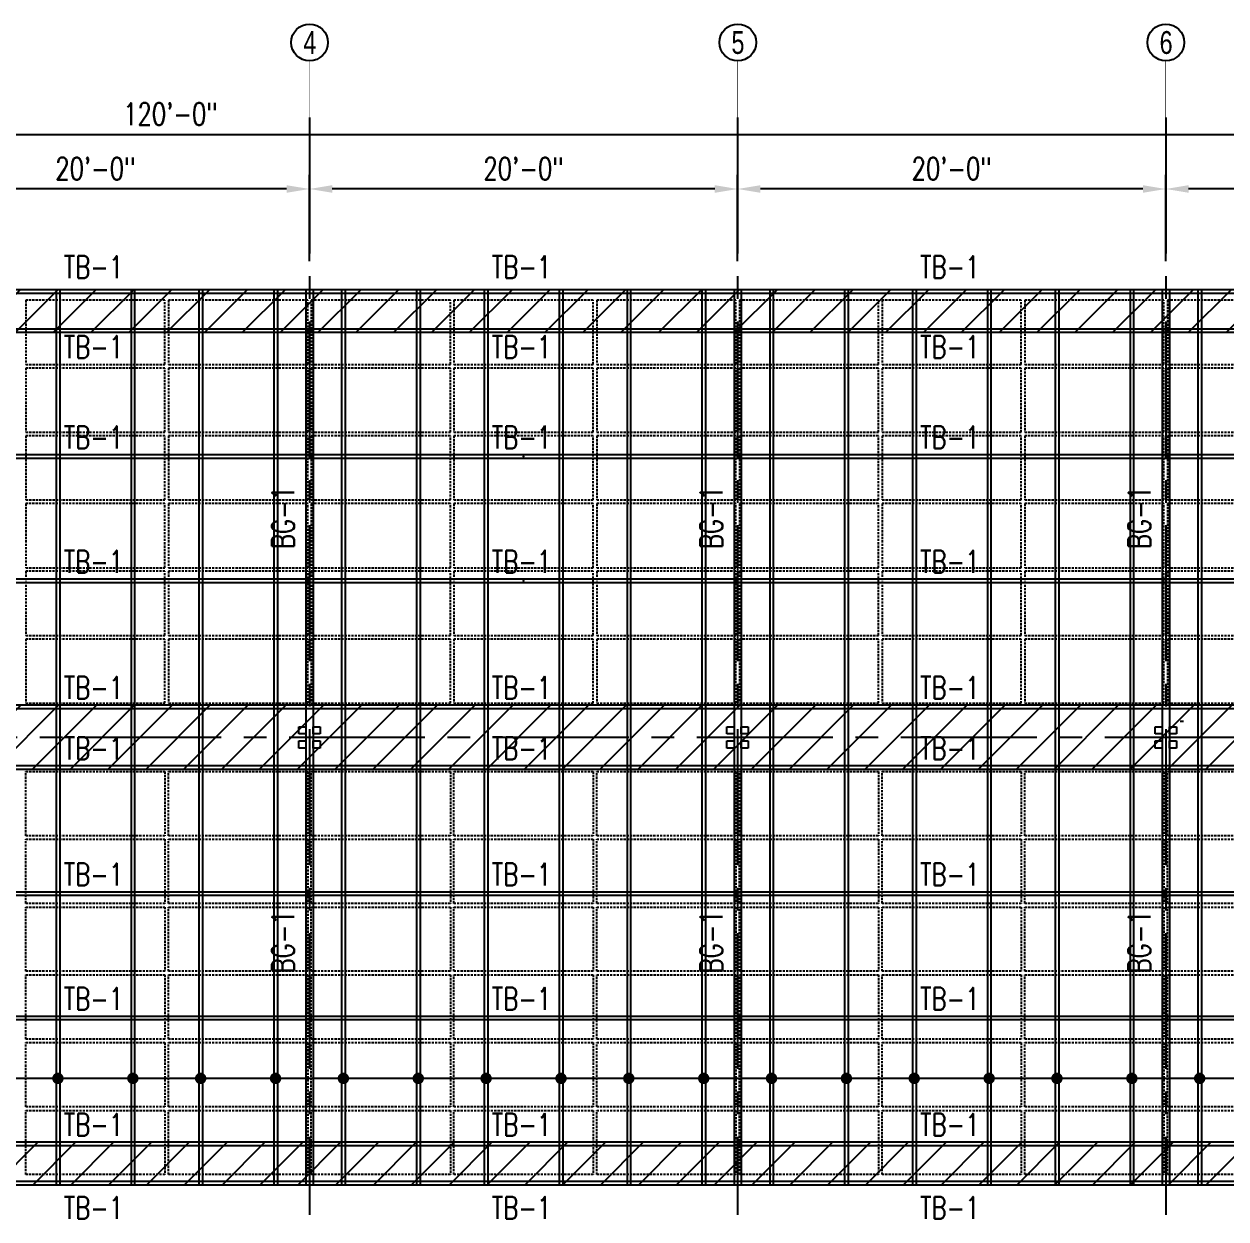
# Model space of a CAD drawing. Header units: inches. Extents: x 1300 to 5626, y -2919 to -1492.
# Drawn here: x 4054 to 4728, y -2162 to -1492 of the extents above; entities that cross this region are included whole.
import ezdxf
from ezdxf.enums import TextEntityAlignment as Align

# ---------------------------------------------------------------- set-up
doc = ezdxf.new("R2010")
doc.units = ezdxf.units.IN
doc.header["$LTSCALE"] = 10
doc.header["$MEASUREMENT"] = 0
for name, pattern in [('Amconstr', [9999, 9999, 0]), ('CENTER2', [28.575, 19.05, -3.175, 3.175, -3.175]), ('HIDDEN2', [0.1875, 0.125, -0.0625])]:
    doc.linetypes.add(name, pattern=pattern)
for name, color, linetype in [('A-TYP-DIM', 1, 'Continuous'), ('A-TYP-GRID-MARK', 5, 'Continuous'), ('A-TYP-SEC-MARK', 5, 'Continuous'), ('dim', 1, 'Continuous'), ('HATCH', 8, 'Continuous'), ('NEW COL HATCH', 8, 'Continuous'), ('SHADE COL', 4, 'Continuous'), ('SOLAR PANEL', 250, 'HIDDEN2')]:
    doc.layers.add(name, color=color, linetype=linetype)
doc.styles.add('rizwan', font='romans.shx', dxfattribs={"width": 0.75})
doc.styles.add('ROMANS', font='tahoma.ttf')
doc.styles.add('SEC-MARK', font='swisscl.ttf')
doc.dimstyles.new('STYLE-64', dxfattribs={"dimscale": 0, "dimtxt": 0.09375, "dimasz": 0.125, "dimexe": 0.0625, "dimexo": 0.0625, "dimgap": 0.03125, "dimtad": 1, "dimlfac": -1, "dimzin": 3, "dimdsep": 46, "dimlunit": 4, "dimtxsty": 'ROMANS', "dimcen": 0.125, "dimdle": 4, "dimclrd": 1, "dimclre": 1, "dimclrt": 2, "dimadec": 0, "dimazin": 0, "dimtfac": 0.5, "dimtix": 1, "dimtmove": 2, "dimatfit": 3, "dimldrblk": 'ARC', "dimfxl": 0, "dimfrac": 1, "dimtolj": 1, "dimtzin": 3, "dimarcsym": 0})
pattern_1 = [(45, (-2543.174, 4597.895), (-10.606602, 10.606602), [])]

# ---------------------------------------------------------------- blocks, each defined once
blk = doc.blocks.new('*U268')
at = {"layer": 'SOLAR PANEL'}
blk.add_lwpolyline([(-39, 18), (-39, -18), (39, -18), (39, 18)], close=True, dxfattribs=at)
blk = doc.blocks.new('*U269')
at = {"layer": 'SOLAR PANEL', "color": 0, "linetype": 'ByBlock', "lineweight": -2}
for p in [(560, 190), (640, 190), (720, 190), (800, 190), (880, 190), (960, 190), (1040, 190), (1120, 190), (1200, 190), (560, 152), (640, 152), (720, 152), (800, 152), (880, 152), (960, 152), (1040, 152), (1120, 152), (1200, 152), (560, 114), (640, 114), (720, 114), (800, 114), (880, 114), (960, 114), (1040, 114), (1120, 114), (1200, 114), (560, 76), (640, 76), (720, 76), (800, 76), (880, 76), (960, 76), (1040, 76), (1120, 76), (1200, 76), (560, 38), (640, 38), (720, 38), (800, 38), (880, 38), (960, 38), (1040, 38), (1120, 38), (1200, 38), (560, 0), (640, 0), (720, 0), (800, 0), (880, 0), (960, 0), (1040, 0), (1120, 0), (1200, 0)]:
    blk.add_blockref('*U268', p, dxfattribs=at)
blk = doc.blocks.new('*U271')
at = {"layer": 'SOLAR PANEL'}
blk.add_lwpolyline([(-39, 18), (-39, -18), (39, -18), (39, 18)], close=True, dxfattribs=at)
blk = doc.blocks.new('*U270')
at = {"layer": 'SOLAR PANEL', "color": 0, "linetype": 'ByBlock', "lineweight": -2}
for p in [(560, 190), (640, 190), (720, 190), (800, 190), (880, 190), (960, 190), (1040, 190), (1120, 190), (1200, 190), (560, 152), (640, 152), (720, 152), (800, 152), (880, 152), (960, 152), (1040, 152), (1120, 152), (1200, 152), (560, 114), (640, 114), (720, 114), (800, 114), (880, 114), (960, 114), (1040, 114), (1120, 114), (1200, 114), (560, 76), (640, 76), (720, 76), (800, 76), (880, 76), (960, 76), (1040, 76), (1120, 76), (1200, 76), (560, 38), (640, 38), (720, 38), (800, 38), (880, 38), (960, 38), (1040, 38), (1120, 38), (1200, 38), (560, 0), (640, 0), (720, 0), (800, 0), (880, 0), (960, 0), (1040, 0), (1120, 0), (1200, 0)]:
    blk.add_blockref('*U271', p, dxfattribs=at)
blk = doc.blocks.new('*D272')
at = {"layer": 'A-TYP-DIM', "color": 1, "lineweight": -2, "ltscale": 1.5, "transparency": 16777216}
for p, q in [((3494.45, -1674.32), (3494.45, -1545.52)), ((4934.45, -1674.32), (4934.45, -1545.52)), ((3507.25, -1553.52), (4921.65, -1553.52))]:
    blk.add_line(p, q, dxfattribs=at)
at = {"layer": 'A-TYP-DIM', "color": 1, "ltscale": 1.5, "transparency": 16777216}
for points in [[(3507.25, -1551.39), (3507.25, -1555.65), (3494.45, -1553.52)], [(4921.65, -1551.39), (4921.65, -1555.65), (4934.45, -1553.52)]]:
    blk.add_solid(points, dxfattribs=at)
at = {"layer": 'Defpoints', "color": 0, "ltscale": 1.5, "transparency": 16777216}
for p in [(4934.45, -1553.52), (3494.45, -1690.32), (4934.45, -1690.32)]:
    blk.add_point(p, dxfattribs=at)
at = {"layer": 'A-TYP-DIM', "color": 2, "ltscale": 1.5, "transparency": 16777216, "insert": (4136.54, -1542.08), "char_height": 12.5, "attachment_point": 5, "style": 'rizwan'}
blk.add_mtext('\\A1;120\'-0"', dxfattribs=at)
blk = doc.blocks.new('ARC')
at = {"layer": 'dim', "color": 0, "linetype": 'ByBlock', "ltscale": 1.5}
for p, q in [((0.144, 0), (-1.163, 0)), ((-0.416, -0.321), (0, 0))]:
    blk.add_line(p, q, dxfattribs=at)
at = {"layer": 'dim', "color": 0, "ltscale": 1.5}
for p, q in [((-0.407, 0.336), (-0.262, 0.434)), ((0, 0), (-0.407, 0.336)), ((-0.275, -0.425), (0, 0)), ((-0.262, 0.434), (0, 0)), ((-0.416, -0.321), (-0.275, -0.425))]:
    blk.add_line(p, q, dxfattribs=at)
blk = doc.blocks.new('GRIDE-MARK')
at = {"layer": 'A-TYP-SEC-MARK', "color": 2, "const_width": 0.005}
blk.add_lwpolyline([(0, 0.5), (0, 0)], dxfattribs=at)
at = {"layer": 'A-TYP-SEC-MARK', "color": 2, "linetype": 'Continuous'}
blk.add_circle((0.001, 0.659), 0.161, dxfattribs=at)
at = {"layer": 'A-TYP-SEC-MARK', "color": 1, "style": 'SEC-MARK'}
blk.add_attdef('--', text='', height=0.2, dxfattribs=at).set_placement((0.003, 0.658), align=Align.MIDDLE_CENTER)
blk = doc.blocks.new('*D339')
at = {"layer": 'A-TYP-DIM', "color": 1, "lineweight": -2, "ltscale": 1.5, "transparency": 16777216}
for p, q in [((3974.45, -1624.65), (3974.45, -1576.14)), ((4214.45, -1624.65), (4214.45, -1576.14)), ((4201.65, -1584.14), (3987.25, -1584.14))]:
    blk.add_line(p, q, dxfattribs=at)
at = {"layer": 'A-TYP-DIM', "color": 1, "ltscale": 1.5, "transparency": 16777216}
for points in [[(3987.25, -1582.01), (3987.25, -1586.27), (3974.45, -1584.14)], [(4201.65, -1582.01), (4201.65, -1586.27), (4214.45, -1584.14)]]:
    blk.add_solid(points, dxfattribs=at)
at = {"layer": 'Defpoints', "color": 0, "ltscale": 1.5, "transparency": 16777216}
for p in [(3974.45, -1584.14), (3974.45, -1640.65), (4214.45, -1640.65)]:
    blk.add_point(p, dxfattribs=at)
at = {"layer": 'A-TYP-DIM', "color": 2, "ltscale": 1.5, "transparency": 16777216, "insert": (4094.45, -1572.7), "char_height": 12.5, "attachment_point": 5, "style": 'rizwan'}
blk.add_mtext('\\A1;20\'-0"', dxfattribs=at)
blk = doc.blocks.new('*D340')
at = {"layer": 'A-TYP-DIM', "color": 1, "lineweight": -2, "ltscale": 1.5, "transparency": 16777216}
for p, q in [((4214.45, -1624.65), (4214.45, -1576.14)), ((4454.45, -1624.65), (4454.45, -1576.14)), ((4441.65, -1584.14), (4227.25, -1584.14))]:
    blk.add_line(p, q, dxfattribs=at)
at = {"layer": 'A-TYP-DIM', "color": 1, "ltscale": 1.5, "transparency": 16777216}
for points in [[(4227.25, -1582.01), (4227.25, -1586.27), (4214.45, -1584.14)], [(4441.65, -1582.01), (4441.65, -1586.27), (4454.45, -1584.14)]]:
    blk.add_solid(points, dxfattribs=at)
at = {"layer": 'Defpoints', "color": 0, "ltscale": 1.5, "transparency": 16777216}
for p in [(4214.45, -1584.14), (4214.45, -1640.65), (4454.45, -1640.65)]:
    blk.add_point(p, dxfattribs=at)
at = {"layer": 'A-TYP-DIM', "color": 2, "ltscale": 1.5, "transparency": 16777216, "insert": (4334.45, -1572.7), "char_height": 12.5, "attachment_point": 5, "style": 'rizwan'}
blk.add_mtext('\\A1;20\'-0"', dxfattribs=at)
blk = doc.blocks.new('*D341')
at = {"layer": 'A-TYP-DIM', "color": 1, "lineweight": -2, "ltscale": 1.5, "transparency": 16777216}
for p, q in [((4454.45, -1624.65), (4454.45, -1576.14)), ((4694.45, -1624.65), (4694.45, -1576.14)), ((4681.65, -1584.14), (4467.25, -1584.14))]:
    blk.add_line(p, q, dxfattribs=at)
at = {"layer": 'A-TYP-DIM', "color": 1, "ltscale": 1.5, "transparency": 16777216}
for points in [[(4467.25, -1582.01), (4467.25, -1586.27), (4454.45, -1584.14)], [(4681.65, -1582.01), (4681.65, -1586.27), (4694.45, -1584.14)]]:
    blk.add_solid(points, dxfattribs=at)
at = {"layer": 'Defpoints', "color": 0, "ltscale": 1.5, "transparency": 16777216}
for p in [(4454.45, -1584.14), (4454.45, -1640.65), (4694.45, -1640.65)]:
    blk.add_point(p, dxfattribs=at)
at = {"layer": 'A-TYP-DIM', "color": 2, "ltscale": 1.5, "transparency": 16777216, "insert": (4574.45, -1572.7), "char_height": 12.5, "attachment_point": 5, "style": 'rizwan'}
blk.add_mtext('\\A1;20\'-0"', dxfattribs=at)
blk = doc.blocks.new('*D342')
at = {"layer": 'A-TYP-DIM', "color": 1, "lineweight": -2, "ltscale": 1.5, "transparency": 16777216}
for p, q in [((4694.45, -1624.65), (4694.45, -1576.14)), ((4934.45, -1624.65), (4934.45, -1576.14)), ((4921.65, -1584.14), (4707.25, -1584.14))]:
    blk.add_line(p, q, dxfattribs=at)
at = {"layer": 'A-TYP-DIM', "color": 1, "ltscale": 1.5, "transparency": 16777216}
for points in [[(4707.25, -1582.01), (4707.25, -1586.27), (4694.45, -1584.14)], [(4921.65, -1582.01), (4921.65, -1586.27), (4934.45, -1584.14)]]:
    blk.add_solid(points, dxfattribs=at)
at = {"layer": 'Defpoints', "color": 0, "ltscale": 1.5, "transparency": 16777216}
for p in [(4694.45, -1584.14), (4694.45, -1640.65), (4934.45, -1640.65)]:
    blk.add_point(p, dxfattribs=at)
at = {"layer": 'A-TYP-DIM', "color": 2, "ltscale": 1.5, "transparency": 16777216, "insert": (4814.45, -1572.7), "char_height": 12.5, "attachment_point": 5, "style": 'rizwan'}
blk.add_mtext('\\A1;20\'-0"', dxfattribs=at)

msp = doc.modelspace()

# ---------------------------------------------------------------- hatches: boundary and pattern name
at = {"layer": 'NEW COL HATCH'}
h = msp.add_hatch(dxfattribs=at)
h.set_pattern_fill('ANSI31', color=9, scale=120)
h.set_pattern_definition(pattern_1)
h.paths.add_polyline_path([(3496.45057, -1640.64892), (4932.45057, -1640.64892), (4932.45057, -1664.64892), (3496.45057, -1664.64892)])
h = msp.add_hatch(dxfattribs=at)
h.set_pattern_fill('ANSI31', color=9, scale=120)
h.set_pattern_definition(pattern_1)
h.paths.add_polyline_path([(3496.45057, -1909.64892), (4932.45057, -1909.64892), (4932.45057, -1873.64892), (3496.45057, -1873.64892)])
h = msp.add_hatch(dxfattribs=at)
h.set_pattern_fill('ANSI31', color=9, scale=120)
h.set_pattern_definition(pattern_1)
h.paths.add_polyline_path([(3496.45057, -2142.64892), (4932.45057, -2142.64892), (4932.45057, -2118.64892), (3496.45057, -2118.64892)])

# ---------------------------------------------------------------- linework, layer by layer
at = {"layer": 'dim', "color": 2}
for p, q in [((4936.45057, -1640.64892), (3492.45057, -1640.64892)), ((4932.45057, -1642.64892), (3736.45057, -1642.64892)), ((4212.45057, -1640.64892), (4212.45057, -2142.64892)), ((4216.45057, -1640.64892), (4216.45057, -2142.64892)), ((4452.45057, -1640.64892), (4452.45057, -2142.64892)), ((4456.45057, -1640.64892), (4456.45057, -2142.64892)), ((4692.45057, -1640.64892), (4692.45057, -2142.64892)), ((4696.45057, -1640.64892), (4696.45057, -2142.64892)), ((4932.45057, -1662.64892), (3736.45057, -1662.64892)), ((4932.45057, -1664.64892), (3736.45057, -1664.64892)), ((4932.45057, -1733.22858), (3736.45057, -1733.22858)), ((4932.45057, -1735.22858), (3736.45057, -1735.22858)), ((4932.45057, -1802.93875), (3736.45057, -1802.93875)), ((4932.45057, -1804.93875), (3736.45057, -1804.93875)), ((4932.45057, -1873.64892), (3736.45057, -1873.64892)), ((4932.45057, -1875.64892), (3736.45057, -1875.64892)), ((4932.45057, -1907.64892), (3736.45057, -1907.64892)), ((4932.45057, -1909.64892), (3736.45057, -1909.64892)), ((4932.45057, -1978.35909), (3736.45057, -1978.35909)), ((4932.45057, -1980.35909), (3736.45057, -1980.35909)), ((4932.45057, -2048.06925), (3736.45057, -2048.06925)), ((4932.45057, -2050.06925), (3736.45057, -2050.06925)), ((4932.45057, -2118.64892), (3736.45057, -2118.64892)), ((4932.45057, -2120.64892), (3736.45057, -2120.64892)), ((4932.45057, -2140.64892), (3736.45057, -2140.64892)), ((4936.45057, -2142.64892), (3492.45057, -2142.64892))]:
    msp.add_line(p, q, dxfattribs=at)
at = {"layer": 'dim'}
for p, q in [((4072.45057, -1640.64892), (4072.45057, -2142.64892)), ((4074.45057, -1640.64892), (4074.45057, -2142.64892)), ((4114.45057, -1640.64892), (4114.45057, -2142.64892)), ((4116.45057, -1640.64892), (4116.45057, -2142.64892)), ((4152.45057, -1640.64892), (4152.45057, -2142.64892)), ((4154.45057, -1640.64892), (4154.45057, -2142.64892)), ((4194.45057, -1640.64892), (4194.45057, -2142.64892)), ((4196.45057, -1640.64892), (4196.45057, -2142.64892)), ((4232.45057, -1640.64892), (4232.45057, -2142.64892)), ((4234.45057, -1640.64892), (4234.45057, -2142.64892)), ((4274.45057, -1640.64892), (4274.45057, -2142.64892)), ((4276.45057, -1640.64892), (4276.45057, -2142.64892)), ((4312.45057, -1640.64892), (4312.45057, -2142.64892)), ((4314.45057, -1640.64892), (4314.45057, -2142.64892)), ((4354.45057, -1640.64892), (4354.45057, -2142.64892)), ((4356.45057, -1640.64892), (4356.45057, -2142.64892)), ((4392.45057, -1640.64892), (4392.45057, -2142.64892)), ((4394.45057, -1640.64892), (4394.45057, -2142.64892)), ((4434.45057, -1640.64892), (4434.45057, -2142.64892)), ((4436.45057, -1640.64892), (4436.45057, -2142.64892)), ((4472.45057, -1640.64892), (4472.45057, -2142.64892)), ((4474.45057, -1640.64892), (4474.45057, -2142.64892)), ((4514.45057, -1640.64892), (4514.45057, -2142.64892)), ((4516.45057, -1640.64892), (4516.45057, -2142.64892)), ((4552.45057, -1640.64892), (4552.45057, -2142.64892)), ((4554.45057, -1640.64892), (4554.45057, -2142.64892)), ((4594.45057, -1640.64892), (4594.45057, -2142.64892)), ((4596.45057, -1640.64892), (4596.45057, -2142.64892)), ((4632.45057, -1640.64892), (4632.45057, -2142.64892)), ((4634.45057, -1640.64892), (4634.45057, -2142.64892)), ((4674.45057, -1640.64892), (4674.45057, -2142.64892)), ((4676.45057, -1640.64892), (4676.45057, -2142.64892)), ((4712.45057, -1640.64892), (4712.45057, -2142.64892)), ((4714.45057, -1640.64892), (4714.45057, -2142.64892))]:
    msp.add_line(p, q, dxfattribs=at)
for p in [(4334.45057, -1734.22858), (4334.45057, -1803.93875)]:
    msp.add_point(p, dxfattribs=at)
at = {"layer": 'HATCH', "color": 9, "linetype": 'CENTER2', "ltscale": 0.4}
for p, q in [((4214.45057, -1544.12703), (4214.45057, -2159.28455)), ((4454.45057, -1544.12703), (4454.45057, -2159.28455)), ((4694.45057, -1544.12703), (4694.45057, -2159.28455)), ((4965.0006, -1891.64892), (3350.5001, -1891.64892))]:
    msp.add_line(p, q, dxfattribs=at)
at = {"layer": 'SHADE COL', "color": 250, "linetype": 'Amconstr', "lineweight": 25}
for p, q in [((4704.45057, -1882.64892), (4702.45057, -1882.64892)), ((4214.81984, -1892.01819), (4214.08129, -1891.27965)), ((4214.81984, -1891.27965), (4214.08129, -1892.01819)), ((4454.81984, -1892.01819), (4454.08129, -1891.27965)), ((4454.81984, -1891.27965), (4454.08129, -1892.01819)), ((4694.81984, -1892.01819), (4694.08129, -1891.27965)), ((4694.81984, -1891.27965), (4694.08129, -1892.01819))]:
    msp.add_line(p, q, dxfattribs=at)
at = {"layer": 'SHADE COL', "linetype": 'Amconstr', "lineweight": 25}
for points in [[(4212.45057, -1889.64892), (4208.45057, -1889.64892), (4208.45057, -1885.64892), (4212.45057, -1885.64892)], [(4220.45057, -1889.64892), (4216.45057, -1889.64892), (4216.45057, -1885.64892), (4220.45057, -1885.64892)], [(4452.45057, -1889.64892), (4448.45057, -1889.64892), (4448.45057, -1885.64892), (4452.45057, -1885.64892)], [(4460.45057, -1889.64892), (4456.45057, -1889.64892), (4456.45057, -1885.64892), (4460.45057, -1885.64892)], [(4692.45057, -1889.64892), (4688.45057, -1889.64892), (4688.45057, -1885.64892), (4692.45057, -1885.64892)], [(4700.45057, -1889.64892), (4696.45057, -1889.64892), (4696.45057, -1885.64892), (4700.45057, -1885.64892)], [(4212.45057, -1897.64892), (4208.45057, -1897.64892), (4208.45057, -1893.64892), (4212.45057, -1893.64892)], [(4220.45057, -1897.64892), (4216.45057, -1897.64892), (4216.45057, -1893.64892), (4220.45057, -1893.64892)], [(4452.45057, -1897.64892), (4448.45057, -1897.64892), (4448.45057, -1893.64892), (4452.45057, -1893.64892)], [(4460.45057, -1897.64892), (4456.45057, -1897.64892), (4456.45057, -1893.64892), (4460.45057, -1893.64892)], [(4692.45057, -1897.64892), (4688.45057, -1897.64892), (4688.45057, -1893.64892), (4692.45057, -1893.64892)], [(4700.45057, -1897.64892), (4696.45057, -1897.64892), (4696.45057, -1893.64892), (4700.45057, -1893.64892)]]:
    msp.add_lwpolyline(points, close=True, dxfattribs=at)

# ---------------------------------------------------------------- block references
at = {"layer": 'A-TYP-GRID-MARK'}
ref = msp.add_blockref('GRIDE-MARK', (4214.45057, -1544.12703), dxfattribs=dict(at, xscale=64, yscale=64, zscale=64))
ref.add_attrib('--', '4', dxfattribs={"layer": 'A-TYP-SEC-MARK', "color": 2, "height": 12.8, "style": 'SEC-MARK'}).set_placement((4214.63541, -1502.0001), align=Align.MIDDLE_CENTER)
ref = msp.add_blockref('GRIDE-MARK', (4454.45057, -1544.12703), dxfattribs=dict(at, xscale=64, yscale=64, zscale=64))
ref.add_attrib('--', '5', dxfattribs={"layer": 'A-TYP-SEC-MARK', "color": 2, "height": 12.8, "style": 'SEC-MARK'}).set_placement((4454.63541, -1502.0001), align=Align.MIDDLE_CENTER)
ref = msp.add_blockref('GRIDE-MARK', (4694.45057, -1544.12703), dxfattribs=dict(at, xscale=64, yscale=64, zscale=64))
ref.add_attrib('--', '6', dxfattribs={"layer": 'A-TYP-SEC-MARK', "color": 2, "height": 12.8, "style": 'SEC-MARK'}).set_placement((4694.63541, -1502.0001), align=Align.MIDDLE_CENTER)
at = {"layer": 'SOLAR PANEL'}
msp.add_blockref('*U270', (3534.45057, -1854.51842), dxfattribs=at)
at = {"layer": 'SOLAR PANEL', "xscale": -1, "rotation": 180}
msp.add_blockref('*U269', (3534.45057, -1928.77942), dxfattribs=at)

# ---------------------------------------------------------------- texts
at = {"layer": 'A-TYP-DIM', "color": 2, "ltscale": 1.5, "char_height": 12.5, "attachment_point": 5, "style": 'rizwan'}
for insert in [(4093.36156, -1627.87086), (4333.36156, -1627.87086), (4573.36156, -1627.87086), (4093.36156, -1672.66626), (4333.36156, -1672.66626), (4573.36156, -1672.66626), (4093.36156, -1723.37643), (4333.36156, -1723.37643), (4573.36156, -1723.37643), (4093.36156, -1793.08659), (4333.36156, -1793.08659), (4573.36156, -1793.08659), (4093.36156, -1863.79676), (4333.36156, -1863.79676), (4573.36156, -1863.79676), (4093.36156, -1897.79676), (4333.36156, -1897.79676), (4573.36156, -1897.79676), (4093.36156, -1968.50693), (4333.36156, -1968.50693), (4573.36156, -1968.50693), (4093.36156, -2038.2171), (4333.36156, -2038.2171), (4573.36156, -2038.2171), (4093.36156, -2108.79676), (4333.36156, -2108.79676), (4573.36156, -2108.79676), (4093.36156, -2155.42697), (4333.36156, -2155.42697), (4573.36156, -2155.42697)]:
    msp.add_mtext('\\A1;TB-1', dxfattribs=dict(at, insert=insert))
at = {"layer": 'A-TYP-DIM', "color": 2, "ltscale": 1.5, "char_height": 12.5, "attachment_point": 5, "rotation": 90, "style": 'rizwan'}
for insert in [(4199.67251, -1768.39659), (4439.67251, -1768.39659), (4679.67251, -1768.39659), (4199.67251, -2006.34203), (4439.67251, -2006.34203), (4679.67251, -2006.34203)]:
    msp.add_mtext('\\A1;BG-1', dxfattribs=dict(at, insert=insert))

# ---------------------------------------------------------------- dimensions: what is measured, and where the dimension line sits
at = {"layer": 'A-TYP-DIM', "ltscale": 1.5}
dim = msp.add_linear_dim(base=(4934.45057, -1553.5204), p1=(3494.45057, -1690.31559), p2=(4934.45057, -1690.31559), dimstyle='STYLE-64', override={"dimscale": 128, "dimtxt": 0.097656, "dimasz": 0.1, "dimexo": 0.125, "dimdec": 1, "dimlfac": 1, "dimtxsty": 'rizwan', "dimtmove": 0, "dimatfit": 2}, dxfattribs=at)
dim.commit()
dim.dimension.update_dxf_attribs({"geometry": '*D272', "text_midpoint": (4136.54154, -1553.5204), "dimtype": 160})
for base, p1, p2, picture, middle in [((3974.45057, -1584.13888), (4214.45057, -1640.64892), (3974.45057, -1640.64892), '*D339', (4094.45057, -1572.69841)), ((4214.45057, -1584.13888), (4454.45057, -1640.64892), (4214.45057, -1640.64892), '*D340', (4334.45057, -1572.69841)), ((4454.45057, -1584.13888), (4694.45057, -1640.64892), (4454.45057, -1640.64892), '*D341', (4574.45057, -1572.69841)), ((4694.45057, -1584.13888), (4934.45057, -1640.64892), (4694.45057, -1640.64892), '*D342', (4814.45057, -1572.69841))]:
    dim = msp.add_linear_dim(base=base, p1=p1, p2=p2, angle=180, dimstyle='STYLE-64', override={"dimscale": 128, "dimtxt": 0.097656, "dimasz": 0.1, "dimexo": 0.125, "dimdec": 1, "dimlfac": 1, "dimtxsty": 'rizwan', "dimtmove": 0, "dimatfit": 2}, dxfattribs=at)
    dim.commit()
    dim.dimension.update_dxf_attribs({"geometry": picture, "text_midpoint": middle})

# ---------------------------------------------------------------- leaders
for points in [[(4915.45057, -2082.87178), (3416.98893, -2082.87178)], [(4073.45057, -2082.87178), (3977.72534, -2082.87178)], [(4115.45057, -2082.87178), (4019.72534, -2082.87178)], [(4153.45057, -2082.87178), (4057.72534, -2082.87178)], [(4195.45057, -2082.87178), (4099.72534, -2082.87178)], [(4233.45057, -2082.87178), (4137.72534, -2082.87178)], [(4275.45057, -2082.87178), (4179.72534, -2082.87178)], [(4313.45057, -2082.87178), (4217.72534, -2082.87178)], [(4355.45057, -2082.87178), (4259.72534, -2082.87178)], [(4393.45057, -2082.87178), (4297.72534, -2082.87178)], [(4435.45057, -2082.87178), (4339.72534, -2082.87178)], [(4473.45057, -2082.87178), (4377.72534, -2082.87178)], [(4515.45057, -2082.87178), (4419.72534, -2082.87178)], [(4553.45057, -2082.87178), (4457.72534, -2082.87178)], [(4595.45057, -2082.87178), (4499.72534, -2082.87178)], [(4633.45057, -2082.87178), (4537.72534, -2082.87178)], [(4675.45057, -2082.87178), (4579.72534, -2082.87178)], [(4713.45057, -2082.87178), (4617.72534, -2082.87178)], [(4755.45057, -2082.87178), (4659.72534, -2082.87178)], [(4793.45057, -2082.87178), (4697.72534, -2082.87178)]]:
    msp.add_leader(points, dimstyle='STYLE-64', override={"dimscale": 64, "dimtxt": 0.097656, "dimasz": 0.1, "dimexo": 0.125, "dimdec": 1, "dimlfac": 1, "dimtxsty": 'rizwan', "dimtmove": 0, "dimatfit": 2, "dimldrblk": 'Dot'}, dxfattribs=at)

doc.saveas('drawing.dxf')
